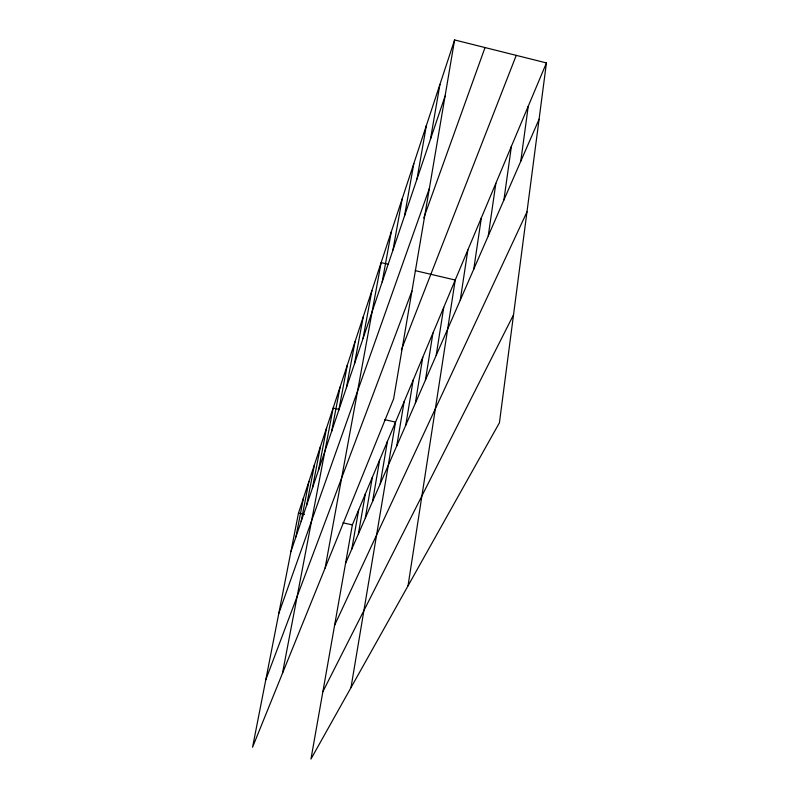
<?xml version="1.0" encoding="UTF-8"?>
<svg xmlns="http://www.w3.org/2000/svg" width="799" height="799" viewBox="0 0 799 799"><rect width="100%" height="100%" fill="white"/><g stroke="black" fill="none" stroke-linecap="round" stroke-linejoin="round"><path stroke-width="1.2" d="M546.436 62.921L499.425 422.771L310.961 759.05L352.359 524.873L546.436 62.921L454.601 39.95L298.476 513.128L252.564 747.215L393.627 398.811L454.601 39.95M520.778 161.258L528.249 106.207M503.899 200.01L511.43 146.227M488.269 235.875L495.849 183.331M473.757 269.173L481.348 217.827M460.254 300.164L467.844 249.987M408.029 585.857L455.22 280.03L415.25 270.641M436.194 355.365L443.735 307.365M425.448 380.044L432.938 333.063M415.33 403.265L422.771 357.263M405.792 425.148L413.183 380.094M396.793 445.812L404.114 401.667M350.971 687.669L395.535 422.092L384.659 419.645M380.214 483.864L387.405 441.457M372.564 501.412L379.675 459.834M430.461 139.266L439.939 84.394M365.293 518.092L372.344 477.303M358.391 533.942L365.353 493.922M351.81 549.043L358.701 509.762M416.988 179.086L426.386 125.453M404.524 215.92L413.832 163.515M392.948 250.107L402.167 198.881M382.192 281.917L391.29 231.84M325.113 568.039L381.133 262.621L388.134 264.269M363.026 338.546L371.895 290.626M354.466 363.855L363.215 316.933M346.416 387.655L355.036 341.712M331.665 431.25L340.044 387.165M338.826 410.087L347.325 365.083M282.437 673.437L333.143 408.059L339.215 409.418M312.399 488.199L320.409 446.651M318.471 470.221L326.611 427.855M295.9 536.948L303.57 497.687M301.133 521.497L308.913 481.497M306.616 505.268L314.516 464.509M290.916 551.67L445.063 96.1M278.801 613.432L429.383 188.414M423.77 217.997L485.023 47.56M265.777 679.859L411.944 291.036M401.388 349.822L516.244 55.371M345.538 563.435L539.075 119.271M334.621 625.227L526.98 211.875M322.876 691.674L513.537 314.766M298.476 513.128L304.419 514.426M342.891 522.806L352.359 524.873"/></g></svg>
